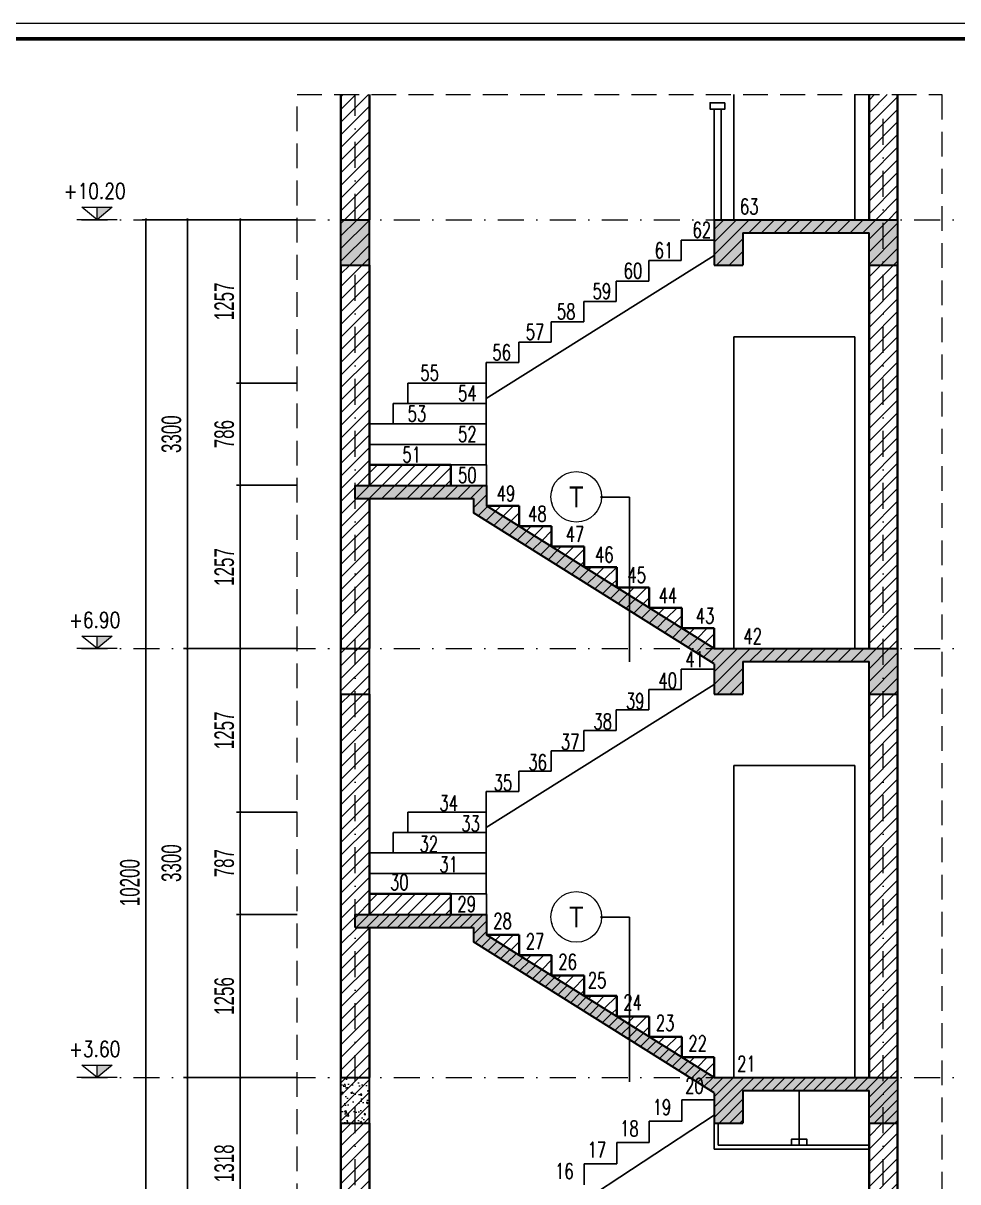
# Model space of a CAD drawing. Header units: millimetres. Extents: x 2565303 to 2664360, y -865723 to -262051.
# Drawn here: x 2641855 to 2649040, y -668414 to -659501 of the extents above; entities that cross this region are included whole.
import ezdxf
from ezdxf.enums import TextEntityAlignment as Align

# ---------------------------------------------------------------- set-up
doc = ezdxf.new("R2010")
doc.units = ezdxf.units.MM
doc.header["$LTSCALE"] = 10
doc.header["$MEASUREMENT"] = 0
for name, pattern in [('ACAD_ISO07W100', [3, 0, -3]), ('DASHDOT', [1, 0.5, -0.25, 0, -0.25]), ('HIDDEN', [9.525, 6.35, -3.175]), ('HIDDEN2', [0.1875, 0.125, -0.0625])]:
    doc.linetypes.add(name, pattern=pattern)
doc.layers.get('0').update_dxf_attribs({"linetype": 'CONTINUOUS'})
doc.layers.get('DEFPOINTS').update_dxf_attribs({"color": 10, "linetype": 'CONTINUOUS'})
for name, color, linetype, lineweight in [('- Nội Thất', 83, 'CONTINUOUS', 25), ('-thay1', 7, 'CONTINUOUS', 18), ('A-WIPEOUT', 254, 'ACAD_ISO07W100', 0), ('LC Dim', 8, 'CONTINUOUS', 13), ('LC Hatch', 252, 'CONTINUOUS', 5), ('LC ISO', 153, 'CONTINUOUS', 13), ('LC MANH DUT', 35, 'HIDDEN', 5), ('LC Net dam 1', 30, 'CONTINUOUS', 30), ('LC Net dam2', 6, 'CONTINUOUS', 40), ('LC Net manh', 250, 'CONTINUOUS', 5), ('LC Net truc', 134, 'DASHDOT', 5), ('LC Text1', 20, 'CONTINUOUS', 13), ('LC Text2', 7, 'CONTINUOUS', 13)]:
    doc.layers.add(name, color=color, linetype=linetype, lineweight=lineweight)
doc.layers.add('Khungten_LCDI', color=7, linetype='CONTINUOUS')
doc.layers.add('M3', color=3, linetype='CONTINUOUS')
doc.styles.add('General text 2', font='arial.ttf')
doc.styles.add('HOATBIF', font='hoatbif.shx', dxfattribs={"width": 0.65})
doc.styles.add('Khungten', font='', dxfattribs={"width": 0.9, "height": 5000})
doc.styles.add('LC 3', font='vnsimli.shx', dxfattribs={"width": 0.75})
doc.styles.add('T1', font='Vnsimli.shx', dxfattribs={"width": 0.7})
doc.styles.add('Title', font='', dxfattribs={"width": 0.8})
doc.styles.get('Khungten').set_extended_font_data('.VnAvantH')
doc.styles.get('Title').set_extended_font_data('.VnBlackH')
doc.dimstyles.new('1-100 (1-60)', dxfattribs={"dimscale": 60, "dimtxt": 2.5, "dimasz": 0.35, "dimexe": 0.5, "dimexo": 0, "dimgap": 0.8, "dimtad": 1, "dimdec": 0, "dimzin": 0, "dimdsep": 46, "dimtxsty": 'HOATBIF', "dimblk1": 'DOT', "dimblk2": 'DOT', "dimsah": 1, "dimcen": -1, "dimdle": 1, "dimclrd": 256, "dimclre": 256, "dimclrt": 4, "dimadec": 3, "dimazin": 2, "dimtfac": 0.333333, "dimtdec": 0, "dimtix": 1, "dimtmove": 2, "dimatfit": 3, "dimldrblk": 'DOT', "dimfxl": 1, "dimtvp": 0.833333, "dimtolj": 1, "dimtzin": 0, "dimarcsym": 0})
pattern_1 = [(45, (-543.14, -163401.495), (-48.6135912, 48.6135912), [])]
pattern_2 = [(50, (4456.86, -163401.5), (143.4520365, -12.550427), [15, -165]), (355, (4456.86, -163401.5), (-27.750267, 150.438427), [12, -132]), (100.4514445, (4468.81, -163402.54), (115.701769, 137.887998), [12.7480384, -140.2284224]), (46.1842, (4456.86, -163361.5), (213.448266, -33.103856), [22.5, -247.5]), (96.6356355, (4474.65, -163364.25), (186.932389, 194.82372), [19.122068, -210.342752]), (351.184164, (4456.86, -163361.5), (186.932389, 194.82372), [18, -198]), (21, (4476.86, -163371.5), (119.3814104, -80.523778), [15, -165]), (326, (4476.86, -163371.5), (48.663066, 145.030009), [12, -132]), (71.451445, (4486.81, -163378.2), (168.044475, 64.5062306), [12.748038, -140.2284224]), (37.5, (4456.86, -163401.495), (2.4319711, 66.5787708), [0, -130.4, 0, -134, 0, -132.5]), (7.5, (4456.86, -163401.495), (52.6139075, 78.8823424), [0, -76.4, 0, -127.4, 0, -50.5]), (327.5, (4412.26, -163401.495), (106.7644872, -4.5109743), [0, -50, 0, -156, 0, -207]), (317.5, (4392.26, -163401.5), (116.637234, 20.0209965), [0, -65, 0, -103.6, 0, -147])]

# ---------------------------------------------------------------- blocks, each defined once
blk = doc.blocks.new('lcdi fix')
at = {"layer": 'DEFPOINTS', "lineweight": 0}
blk.add_lwpolyline([(-1200, -14850), (-1200, 14850), (40800, 14850), (40800, -14850)], close=True, dxfattribs=at)
at = {"layer": 'Khungten_LCDI', "color": 5, "lineweight": 60}
blk.add_lwpolyline([(0, -14650), (0, 14650), (40600, 14650), (40600, -14650)], close=True, dxfattribs=at)
at = {"color": 7, "style": 'Khungten', "width": 0.8}
for tag, p in [('REVISION', (39499, -10746)), ('NGAYHT', (39546, -11609))]:
    blk.add_attdef(tag, text='', height=200, dxfattribs=at).set_placement(p, align=Align.CENTER)
at = {"layer": 'LC Text1', "style": 'Title', "width": 1.485915}
for tag, p, p2 in [('TENBANVE1', (36913, -8886), (40339, -8886)), ('TENBANVE2', (36913, -9562), (40339, -9562))]:
    blk.add_attdef(tag, text='', height=250, dxfattribs=at).set_placement(p, p2, align=Align.FIT)
at = {"layer": 'LC Text1', "style": 'Title', "width": 0.7}
blk.add_attdef('SOBANVE', text='', height=250, dxfattribs=at).set_placement((39562, -13896), align=Align.CENTER)
blk = doc.blocks.new('DOT')
at = {"layer": 'M3', "color": 0, "linetype": 'ByBlock'}
blk.add_line((-0.5, 0), (-1, 0), dxfattribs=at)
at = {"layer": 'M3', "color": 0, "linetype": 'ByBlock', "const_width": 0.5}
blk.add_lwpolyline([(-0.25, 0, 1), (0.25, 0, 1)], format="xyb", close=True, dxfattribs=at)
blk = doc.blocks.new('*D786')
at = {"layer": 'DEFPOINTS', "color": 0, "transparency": 16777216}
for p in [(2643117.4, -667612.3), (2643650, -667612.3), (2643650, -671212.3)]:
    blk.add_point(p, dxfattribs=at)
at = {"layer": 'LC Dim', "lineweight": -2, "transparency": 16777216}
for p, q in [((2643650, -667612.3), (2643087.4, -667612.3)), ((2643117.4, -671191.3), (2643117.4, -667633.3)), ((2643650, -671212.3), (2643087.4, -671212.3))]:
    blk.add_line(p, q, dxfattribs=at)
at = {"layer": 'LC Dim', "lineweight": -2, "transparency": 16777216, "xscale": 21, "yscale": 21, "zscale": 21}
for p, rotation in [((2643117.4, -667612.3), 90), ((2643117.4, -671212.3), 270)]:
    blk.add_blockref('DOT', p, dxfattribs=dict(at, rotation=rotation))
at = {"layer": 'LC Dim', "color": 4, "transparency": 16777216, "insert": (2642994.4, -669412.3), "char_height": 150, "attachment_point": 5, "rotation": 90, "style": 'HOATBIF'}
blk.add_mtext('\\A1;3600', dxfattribs=at)
blk = doc.blocks.new('*D787')
at = {"layer": 'DEFPOINTS', "color": 0, "transparency": 16777216}
for p in [(2643117.4, -664312.3), (2643650, -664312.3), (2643650, -667612.3)]:
    blk.add_point(p, dxfattribs=at)
at = {"layer": 'LC Dim', "lineweight": -2, "transparency": 16777216}
for p, q in [((2643650, -664312.3), (2643087.4, -664312.3)), ((2643117.4, -667591.3), (2643117.4, -664333.3)), ((2643650, -667612.3), (2643087.4, -667612.3))]:
    blk.add_line(p, q, dxfattribs=at)
at = {"layer": 'LC Dim', "lineweight": -2, "transparency": 16777216, "xscale": 21, "yscale": 21, "zscale": 21}
for p, rotation in [((2643117.4, -664312.3), 90), ((2643117.4, -667612.3), 270)]:
    blk.add_blockref('DOT', p, dxfattribs=dict(at, rotation=rotation))
at = {"layer": 'LC Dim', "color": 4, "transparency": 16777216, "insert": (2642994.4, -665962.3), "char_height": 150, "attachment_point": 5, "rotation": 90, "style": 'HOATBIF'}
blk.add_mtext('\\A1;3300', dxfattribs=at)
blk = doc.blocks.new('*D788')
at = {"layer": 'DEFPOINTS', "color": 0, "transparency": 16777216}
for p in [(2643117.4, -661012.3), (2643650, -661012.3), (2643650, -664312.3)]:
    blk.add_point(p, dxfattribs=at)
at = {"layer": 'LC Dim', "lineweight": -2, "transparency": 16777216}
for p, q in [((2643650, -661012.3), (2643087.4, -661012.3)), ((2643117.4, -664291.3), (2643117.4, -661033.3)), ((2643650, -664312.3), (2643087.4, -664312.3))]:
    blk.add_line(p, q, dxfattribs=at)
at = {"layer": 'LC Dim', "lineweight": -2, "transparency": 16777216, "xscale": 21, "yscale": 21, "zscale": 21}
for p, rotation in [((2643117.4, -661012.3), 90), ((2643117.4, -664312.3), 270)]:
    blk.add_blockref('DOT', p, dxfattribs=dict(at, rotation=rotation))
at = {"layer": 'LC Dim', "color": 4, "transparency": 16777216, "insert": (2642994.4, -662662.3), "char_height": 150, "attachment_point": 5, "rotation": 90, "style": 'HOATBIF'}
blk.add_mtext('\\A1;3300', dxfattribs=at)
blk = doc.blocks.new('*D789')
at = {"layer": 'DEFPOINTS', "color": 0, "transparency": 16777216}
for p in [(2642798.3, -661012.3), (2643650, -661012.3), (2643650, -671212.3)]:
    blk.add_point(p, dxfattribs=at)
at = {"layer": 'LC Dim', "lineweight": -2, "transparency": 16777216}
for p, q in [((2643650, -661012.3), (2642768.3, -661012.3)), ((2642798.3, -671191.3), (2642798.3, -661033.3)), ((2643650, -671212.3), (2642768.3, -671212.3))]:
    blk.add_line(p, q, dxfattribs=at)
at = {"layer": 'LC Dim', "lineweight": -2, "transparency": 16777216, "xscale": 21, "yscale": 21, "zscale": 21}
for p, rotation in [((2642798.3, -661012.3), 90), ((2642798.3, -671212.3), 270)]:
    blk.add_blockref('DOT', p, dxfattribs=dict(at, rotation=rotation))
at = {"layer": 'LC Dim', "color": 4, "transparency": 16777216, "insert": (2642675.3, -666112.3), "char_height": 150, "attachment_point": 5, "rotation": 90, "style": 'HOATBIF'}
blk.add_mtext('\\A1;10200', dxfattribs=at)
blk = doc.blocks.new('*U262')
at = {"layer": 'A-WIPEOUT'}
blk.add_lwpolyline([(0, 4.25), (-2.5, 3.44), (-4.04, 1.31), (-4.04, -1.31), (-2.5, -3.44), (0, -4.25), (2.5, -3.44), (4.04, -1.31), (4.04, 1.31), (2.5, 3.44)], close=True, dxfattribs=at)
at = {"layer": 'LC Text1', "style": 'General text 2', "width": 0.8, "flags": 8}
blk.add_attdef('SYMBOL', text='', height=3.5, dxfattribs=at).set_placement((0, 0), align=Align.MIDDLE_CENTER)
blk.add_wipeout([(0, 4.25), (-2.5, 3.44), (-4.04, 1.31), (-4.04, -1.31), (-2.5, -3.44), (0, -4.25), (2.5, -3.44), (4.04, -1.31), (4.04, 1.31), (2.5, 3.44)]).dxf.layer = 'A-WIPEOUT'
at = {"layer": 'LC ISO'}
blk.add_circle((0, 0), 4.25, dxfattribs=at)
blk = doc.blocks.new('Caodo1')
at = {"layer": 'LC Text1'}
blk.add_hatch(color=256, dxfattribs=at).paths.add_polyline_path([(0, 200), (0, 0), (243, 200)])
for p, q in [((0, 0), (0, 200)), ((324, 0), (-324, 0))]:
    blk.add_line(p, q, dxfattribs=at)
blk.add_lwpolyline([(-243, 200), (243, 200), (0, 0), (0, 0)], close=True, dxfattribs=at)
at = {"layer": 'LC Text1', "style": 'T1', "width": 0.8}
blk.add_attdef('%%P0,00', text='', height=250, dxfattribs=at).set_placement((-39, 460), align=Align.MIDDLE_CENTER)
blk = doc.blocks.new('*D792')
at = {"layer": 'DEFPOINTS', "color": 0, "transparency": 16777216}
for p in [(2643523.8, -667612.3), (2643960.7, -667612.3), (2643960.7, -668930.3)]:
    blk.add_point(p, dxfattribs=at)
at = {"layer": 'LC Dim', "lineweight": -2, "transparency": 16777216}
for p, q in [((2643960.7, -667612.3), (2643493.8, -667612.3)), ((2643523.8, -668909.3), (2643523.8, -667633.3)), ((2643960.7, -668930.3), (2643493.8, -668930.3))]:
    blk.add_line(p, q, dxfattribs=at)
at = {"layer": 'LC Dim', "lineweight": -2, "transparency": 16777216, "xscale": 21, "yscale": 21, "zscale": 21}
for p, rotation in [((2643523.8, -667612.3), 90), ((2643523.8, -668930.3), 270)]:
    blk.add_blockref('DOT', p, dxfattribs=dict(at, rotation=rotation))
at = {"layer": 'LC Dim', "color": 4, "transparency": 16777216, "insert": (2643400.8, -668271.3), "char_height": 150, "attachment_point": 5, "rotation": 90, "style": 'HOATBIF'}
blk.add_mtext('\\A1;1318', dxfattribs=at)
blk = doc.blocks.new('*D793')
at = {"layer": 'DEFPOINTS', "color": 0, "transparency": 16777216}
for p in [(2643523.8, -666356.3), (2643960.7, -666356.3), (2643960.7, -667612.3)]:
    blk.add_point(p, dxfattribs=at)
at = {"layer": 'LC Dim', "lineweight": -2, "transparency": 16777216}
for p, q in [((2643960.7, -666356.3), (2643493.8, -666356.3)), ((2643523.8, -667591.3), (2643523.8, -666377.3)), ((2643960.7, -667612.3), (2643493.8, -667612.3))]:
    blk.add_line(p, q, dxfattribs=at)
at = {"layer": 'LC Dim', "lineweight": -2, "transparency": 16777216, "xscale": 21, "yscale": 21, "zscale": 21}
for p, rotation in [((2643523.8, -666356.3), 90), ((2643523.8, -667612.3), 270)]:
    blk.add_blockref('DOT', p, dxfattribs=dict(at, rotation=rotation))
at = {"layer": 'LC Dim', "color": 4, "transparency": 16777216, "insert": (2643400.8, -666984.3), "char_height": 150, "attachment_point": 5, "rotation": 90, "style": 'HOATBIF'}
blk.add_mtext('\\A1;1256', dxfattribs=at)
blk = doc.blocks.new('*D794')
at = {"layer": 'DEFPOINTS', "color": 0, "transparency": 16777216}
for p in [(2643523.8, -665569.1), (2643960.7, -665569.1), (2643960.7, -666356.3)]:
    blk.add_point(p, dxfattribs=at)
at = {"layer": 'LC Dim', "lineweight": -2, "transparency": 16777216}
for p, q in [((2643960.7, -665569.1), (2643493.8, -665569.1)), ((2643523.8, -666335.3), (2643523.8, -665590.1)), ((2643960.7, -666356.3), (2643493.8, -666356.3))]:
    blk.add_line(p, q, dxfattribs=at)
at = {"layer": 'LC Dim', "lineweight": -2, "transparency": 16777216, "xscale": 21, "yscale": 21, "zscale": 21}
for p, rotation in [((2643523.8, -665569.1), 90), ((2643523.8, -666356.3), 270)]:
    blk.add_blockref('DOT', p, dxfattribs=dict(at, rotation=rotation))
at = {"layer": 'LC Dim', "color": 4, "transparency": 16777216, "insert": (2643400.8, -665962.7), "char_height": 150, "attachment_point": 5, "rotation": 90, "style": 'HOATBIF'}
blk.add_mtext('\\A1;787', dxfattribs=at)
blk = doc.blocks.new('*D795')
at = {"layer": 'DEFPOINTS', "color": 0, "transparency": 16777216}
for p in [(2643523.8, -664312.3), (2643960.7, -664312.3), (2643960.7, -665569.1)]:
    blk.add_point(p, dxfattribs=at)
at = {"layer": 'LC Dim', "lineweight": -2, "transparency": 16777216}
for p, q in [((2643960.7, -664312.3), (2643493.8, -664312.3)), ((2643523.8, -665548.1), (2643523.8, -664333.3)), ((2643960.7, -665569.1), (2643493.8, -665569.1))]:
    blk.add_line(p, q, dxfattribs=at)
at = {"layer": 'LC Dim', "lineweight": -2, "transparency": 16777216, "xscale": 21, "yscale": 21, "zscale": 21}
for p, rotation in [((2643523.8, -664312.3), 90), ((2643523.8, -665569.1), 270)]:
    blk.add_blockref('DOT', p, dxfattribs=dict(at, rotation=rotation))
at = {"layer": 'LC Dim', "color": 4, "transparency": 16777216, "insert": (2643400.8, -664940.7), "char_height": 150, "attachment_point": 5, "rotation": 90, "style": 'HOATBIF'}
blk.add_mtext('\\A1;1257', dxfattribs=at)
blk = doc.blocks.new('*D796')
at = {"layer": 'DEFPOINTS', "color": 0, "transparency": 16777216}
for p in [(2643523.8, -663055.5), (2643960.7, -663055.5), (2643960.7, -664312.3)]:
    blk.add_point(p, dxfattribs=at)
at = {"layer": 'LC Dim', "lineweight": -2, "transparency": 16777216}
for p, q in [((2643960.7, -663055.5), (2643493.8, -663055.5)), ((2643523.8, -664291.3), (2643523.8, -663076.5)), ((2643960.7, -664312.3), (2643493.8, -664312.3))]:
    blk.add_line(p, q, dxfattribs=at)
at = {"layer": 'LC Dim', "lineweight": -2, "transparency": 16777216, "xscale": 21, "yscale": 21, "zscale": 21}
for p, rotation in [((2643523.8, -663055.5), 90), ((2643523.8, -664312.3), 270)]:
    blk.add_blockref('DOT', p, dxfattribs=dict(at, rotation=rotation))
at = {"layer": 'LC Dim', "color": 4, "transparency": 16777216, "insert": (2643400.8, -663683.9), "char_height": 150, "attachment_point": 5, "rotation": 90, "style": 'HOATBIF'}
blk.add_mtext('\\A1;1257', dxfattribs=at)
blk = doc.blocks.new('*D797')
at = {"layer": 'DEFPOINTS', "color": 0, "transparency": 16777216}
for p in [(2643523.8, -662269.1), (2643960.7, -662269.1), (2643960.7, -663055.5)]:
    blk.add_point(p, dxfattribs=at)
at = {"layer": 'LC Dim', "lineweight": -2, "transparency": 16777216}
for p, q in [((2643960.7, -662269.1), (2643493.8, -662269.1)), ((2643523.8, -663034.5), (2643523.8, -662290.1)), ((2643960.7, -663055.5), (2643493.8, -663055.5))]:
    blk.add_line(p, q, dxfattribs=at)
at = {"layer": 'LC Dim', "lineweight": -2, "transparency": 16777216, "xscale": 21, "yscale": 21, "zscale": 21}
for p, rotation in [((2643523.8, -662269.1), 90), ((2643523.8, -663055.5), 270)]:
    blk.add_blockref('DOT', p, dxfattribs=dict(at, rotation=rotation))
at = {"layer": 'LC Dim', "color": 4, "transparency": 16777216, "insert": (2643400.8, -662662.3), "char_height": 150, "attachment_point": 5, "rotation": 90, "style": 'HOATBIF'}
blk.add_mtext('\\A1;786', dxfattribs=at)
blk = doc.blocks.new('*D798')
at = {"layer": 'DEFPOINTS', "color": 0, "transparency": 16777216}
for p in [(2643523.8, -661012.3), (2643960.7, -661012.3), (2643960.7, -662269.1)]:
    blk.add_point(p, dxfattribs=at)
at = {"layer": 'LC Dim', "lineweight": -2, "transparency": 16777216}
for p, q in [((2643960.7, -661012.3), (2643493.8, -661012.3)), ((2643523.8, -662248.1), (2643523.8, -661033.3)), ((2643960.7, -662269.1), (2643493.8, -662269.1))]:
    blk.add_line(p, q, dxfattribs=at)
at = {"layer": 'LC Dim', "lineweight": -2, "transparency": 16777216, "xscale": 21, "yscale": 21, "zscale": 21}
for p, rotation in [((2643523.8, -661012.3), 90), ((2643523.8, -662269.1), 270)]:
    blk.add_blockref('DOT', p, dxfattribs=dict(at, rotation=rotation))
at = {"layer": 'LC Dim', "color": 4, "transparency": 16777216, "insert": (2643400.8, -661640.7), "char_height": 150, "attachment_point": 5, "rotation": 90, "style": 'HOATBIF'}
blk.add_mtext('\\A1;1257', dxfattribs=at)

msp = doc.modelspace()

# ---------------------------------------------------------------- hatches: boundary and pattern name
at = {"layer": 'LC Dim', "ltscale": 0.3}
h = msp.add_hatch(dxfattribs=at)
h.set_pattern_fill('AR-CONC', color=256, scale=20, style=0)
h.set_pattern_definition(pattern_2)
h.paths.add_polyline_path([(2644517.6, -661012.3), (2644297.6, -661012.3), (2644297.6, -661362.3), (2644517.6, -661362.3)])
h.paths.add_polyline_path([(2647387.6, -661112.3), (2648357.6, -661112.3), (2648357.6, -661362.3), (2648577.6, -661362.3), (2648577.6, -661012.3), (2647167.6, -661012.3), (2647167.6, -661362.3), (2647387.6, -661362.3)])
h = msp.add_hatch(dxfattribs=at)
h.set_pattern_fill('AR-CONC', color=256, scale=20, style=0)
h.set_pattern_definition(pattern_2)
h.paths.add_polyline_path([(2647387.6, -664412.3), (2648357.6, -664412.3), (2648357.6, -664662.3), (2648577.6, -664662.3), (2648577.6, -664312.3), (2647167.6, -664312.3), (2645417.6, -663213.3), (2645417.6, -663056.3), (2644407.6, -663056.3), (2644407.6, -663156.3), (2645317.6, -663156.3), (2645317.6, -663268.5), (2647167.6, -664430.3), (2647167.6, -664662.3), (2647387.6, -664662.3)])
h = msp.add_hatch(dxfattribs=at)
h.set_pattern_fill('AR-CONC', color=256, scale=20, style=0)
h.set_pattern_definition(pattern_2)
h.paths.add_polyline_path([(2647387.6, -667712.3), (2648357.6, -667712.3), (2648357.6, -667962.3), (2648577.6, -667962.3), (2648577.6, -667612.3), (2647167.6, -667612.3), (2645417.6, -666513.3), (2645417.6, -666356.3), (2644407.6, -666356.3), (2644407.6, -666456.3), (2645317.6, -666456.3), (2645317.6, -666568.5), (2647167.6, -667730.3), (2647167.6, -667962.3), (2647387.6, -667962.3)])
h = msp.add_hatch(dxfattribs=at)
h.set_pattern_fill('AR-CONC', color=256, scale=20, style=0)
h.set_pattern_definition(pattern_2)
h.paths.add_polyline_path([(2644517.6, -667612.3), (2644297.6, -667612.3), (2644297.6, -667962.3), (2644517.6, -667962.3)])
at = {"layer": 'LC Hatch', "ltscale": 0.3}
h = msp.add_hatch(dxfattribs=at)
h.set_pattern_fill('ANSI31', color=256, scale=550, style=0)
h.set_pattern_definition(pattern_1)
h.paths.add_polyline_path([(2644517.6, -661362.3), (2644297.6, -661362.3), (2644297.6, -664312.3), (2644517.6, -664312.3), (2644517.6, -663156.3), (2644407.6, -663156.3), (2644407.6, -663056.3), (2644517.6, -663056.3)])
h.paths.add_polyline_path([(2648577.6, -661362.3), (2648357.6, -661362.3), (2648357.6, -664312.3), (2648577.6, -664312.3)])
h.paths.add_polyline_path([(2648577.6, -660050.3), (2648357.6, -660050.3), (2648357.6, -661012.3), (2648577.6, -661012.3)])
h.paths.add_polyline_path([(2644517.6, -660050.3), (2644297.6, -660050.3), (2644297.6, -661012.3), (2644517.6, -661012.3)])
h = msp.add_hatch(dxfattribs=at)
h.set_pattern_fill('ANSI31', color=256, scale=550, style=0)
h.set_pattern_definition(pattern_1)
h.paths.add_polyline_path([(2644517.6, -661012.3), (2644297.6, -661012.3), (2644297.6, -661362.3), (2644517.6, -661362.3)])
h.paths.add_polyline_path([(2647387.6, -661112.3), (2648357.6, -661112.3), (2648357.6, -661362.3), (2648577.6, -661362.3), (2648577.6, -661012.3), (2647167.6, -661012.3), (2647167.6, -661362.3), (2647387.6, -661362.3)])
h = msp.add_hatch(dxfattribs=at)
h.set_pattern_fill('ANSI31', color=256, scale=550, style=0)
h.set_pattern_definition(pattern_1)
h.paths.add_polyline_path([(2647167.6, -664155.3), (2646917.6, -664155.3), (2647167.6, -664312.3)])
h.paths.add_polyline_path([(2646917.6, -663998.3), (2646667.6, -663998.3), (2646917.6, -664155.3)])
h.paths.add_polyline_path([(2646667.6, -663841.3), (2646417.6, -663841.3), (2646667.6, -663998.3)])
h.paths.add_polyline_path([(2646417.6, -663684.3), (2646167.6, -663684.3), (2646417.6, -663841.3)])
h.paths.add_polyline_path([(2646167.6, -663527.3), (2645917.6, -663527.3), (2646167.6, -663684.3)])
h.paths.add_polyline_path([(2645917.6, -663370.3), (2645667.6, -663370.3), (2645917.6, -663527.3)])
h.paths.add_polyline_path([(2645667.6, -663213.3), (2645417.6, -663213.3), (2645667.6, -663370.3)])
h.paths.add_polyline_path([(2645142.1, -662898.5), (2644517.6, -662898.5), (2644517.6, -663056.3), (2645142.1, -663056.3)])
h = msp.add_hatch(dxfattribs=at)
h.set_pattern_fill('ANSI31', color=256, scale=550, style=0)
h.set_pattern_definition(pattern_1)
h.paths.add_polyline_path([(2647387.6, -664412.3), (2648357.6, -664412.3), (2648357.6, -664662.3), (2648577.6, -664662.3), (2648577.6, -664312.3), (2647167.6, -664312.3), (2645417.6, -663213.3), (2645417.6, -663056.3), (2644407.6, -663056.3), (2644407.6, -663156.3), (2645317.6, -663156.3), (2645317.6, -663268.5), (2647167.6, -664430.3), (2647167.6, -664662.3), (2647387.6, -664662.3)])
h = msp.add_hatch(dxfattribs=at)
h.set_pattern_fill('ANSI31', color=256, scale=550, style=0)
h.set_pattern_definition(pattern_1)
h.paths.add_polyline_path([(2644517.6, -664312.3), (2644297.6, -664312.3), (2644297.6, -664662.3), (2644517.6, -664662.3)])
h = msp.add_hatch(dxfattribs=at)
h.set_pattern_fill('ANSI31', color=256, scale=550, style=0)
h.set_pattern_definition(pattern_1)
h.paths.add_polyline_path([(2648577.6, -667962.3), (2648357.6, -667962.3), (2648357.6, -671062.3), (2648577.6, -671062.3)])
h.paths.add_polyline_path([(2648577.6, -664662.3), (2648357.6, -664662.3), (2648357.6, -667612.3), (2648577.6, -667612.3)])
h.paths.add_polyline_path([(2644517.6, -664662.3), (2644297.6, -664662.3), (2644297.6, -667612.3), (2644517.6, -667612.3), (2644517.6, -666456.3), (2644407.6, -666456.3), (2644407.6, -666356.3), (2644517.6, -666356.3)])
h = msp.add_hatch(dxfattribs=at)
h.set_pattern_fill('ANSI31', color=256, scale=550, style=0)
h.set_pattern_definition([(45, (-543.14, -166701.495), (-48.6135912, 48.6135912), [])])
h.paths.add_polyline_path([(2647167.6, -667455.3), (2646917.6, -667455.3), (2647167.6, -667612.3)])
h.paths.add_polyline_path([(2646917.6, -667298.3), (2646667.6, -667298.3), (2646917.6, -667455.3)])
h.paths.add_polyline_path([(2646667.6, -667141.3), (2646417.6, -667141.3), (2646667.6, -667298.3)])
h.paths.add_polyline_path([(2646417.6, -666984.3), (2646167.6, -666984.3), (2646417.6, -667141.3)])
h.paths.add_polyline_path([(2646167.6, -666827.3), (2645917.6, -666827.3), (2646167.6, -666984.3)])
h.paths.add_polyline_path([(2645917.6, -666670.3), (2645667.6, -666670.3), (2645917.6, -666827.3)])
h.paths.add_polyline_path([(2645667.6, -666513.3), (2645417.6, -666513.3), (2645667.6, -666670.3)])
h.paths.add_polyline_path([(2645142.1, -666198.5), (2644517.6, -666198.5), (2644517.6, -666356.3), (2645142.1, -666356.3)])
h = msp.add_hatch(dxfattribs=at)
h.set_pattern_fill('ANSI31', color=256, scale=450, style=0)
h.set_pattern_definition([(45, (-543.14, -163401.495), (-39.7747564, 39.7747564), [])])
h.paths.add_polyline_path([(2647387.6, -667712.3), (2648357.6, -667712.3), (2648357.6, -667962.3), (2648577.6, -667962.3), (2648577.6, -667612.3), (2647167.6, -667612.3), (2645417.6, -666513.3), (2645417.6, -666356.3), (2644407.6, -666356.3), (2644407.6, -666456.3), (2645317.6, -666456.3), (2645317.6, -666568.5), (2647167.6, -667730.3), (2647167.6, -667962.3), (2647387.6, -667962.3)])
h = msp.add_hatch(dxfattribs=at)
h.set_pattern_fill('ANSI31', color=256, scale=550, style=0)
h.set_pattern_definition(pattern_1)
h.paths.add_polyline_path([(2644517.6, -667612.3), (2644297.6, -667612.3), (2644297.6, -667962.3), (2644517.6, -667962.3)])
h = msp.add_hatch(dxfattribs=at)
h.set_pattern_fill('ANSI31', color=256, scale=550, style=0)
h.set_pattern_definition(pattern_1)
h.paths.add_polyline_path([(2648577.6, -671162.3), (2648357.6, -671162.3), (2648357.6, -672046.8), (2648577.6, -672046.8)])
h.paths.add_polyline_path([(2644517.6, -671312.3), (2644297.6, -671312.3), (2644297.6, -672046.8), (2644517.6, -672046.8)])
h.paths.add_polyline_path([(2645417.6, -671312.3), (2645197.6, -671312.3), (2645197.6, -672046.8), (2645417.6, -672046.8)])
h.paths.add_polyline_path([(2645417.6, -670033.9), (2645317.6, -669968.3), (2645317.6, -671212.3), (2645417.6, -671212.3)])
h.paths.add_polyline_path([(2644517.6, -667962.3), (2644297.6, -667962.3), (2644297.6, -671212.3), (2644517.6, -671212.3), (2644517.6, -669850.3), (2644407.6, -669850.3), (2644407.6, -669750.3), (2644517.6, -669750.3)])

# ---------------------------------------------------------------- linework, layer by layer
at = {"layer": '- Nội Thất'}
for p, q in [((2647820.4, -668132.3), (2647820.4, -667712.3)), ((2647167.6, -667962.3), (2647167.6, -668162.3)), ((2647197.6, -667962.3), (2647197.6, -668132.3)), ((2647197.6, -668132.3), (2648357.6, -668132.3)), ((2647167.6, -668162.3), (2648357.6, -668162.3))]:
    msp.add_line(p, q, dxfattribs=at)
for points in [[(2647250.4, -660112.3), (2647135.1, -660112.3), (2647135.1, -660162), (2647250.4, -660162)], [(2647167.6, -660162), (2647220.7, -660162), (2647220.7, -661012.3), (2647167.6, -661012.3)], [(2647760.6, -668132.3), (2647880.1, -668132.3), (2647880.1, -668086.9), (2647760.6, -668086.9)]]:
    msp.add_lwpolyline(points, close=True, dxfattribs=at)
for p, q in [((2647317.6, -661012.3), (2647317.6, -660050.3)), ((2648247.6, -661012.3), (2648247.6, -660050.3)), ((2647164.1, -661170.1), (2646914.1, -661170.1)), ((2646914.1, -661170.1), (2646914.1, -661327.1)), ((2645414.1, -662387.1), (2647167.6, -661288.1)), ((2646914.1, -661327.1), (2646664.1, -661327.1)), ((2646664.1, -661327.1), (2646664.1, -661484.1)), ((2646664.1, -661484.1), (2646414.1, -661484.1)), ((2646414.1, -661484.1), (2646414.1, -661641.1)), ((2646414.1, -661641.1), (2646164.1, -661641.1)), ((2646164.1, -661641.1), (2646164.1, -661798.1)), ((2646164.1, -661798.1), (2645914.1, -661798.1)), ((2645914.1, -661798.1), (2645914.1, -661955.1)), ((2645914.1, -661955.1), (2645664.1, -661955.1)), ((2645664.1, -661955.1), (2645664.1, -662112.1)), ((2647317.6, -664312.3), (2647317.6, -661912.3)), ((2647317.6, -661912.3), (2648247.6, -661912.3)), ((2648247.6, -664312.3), (2648247.6, -661912.3)), ((2645664.1, -662112.1), (2645414.1, -662112.1)), ((2645414.1, -662112.1), (2645414.1, -662269.1)), ((2644811.9, -662269.1), (2645414.1, -662269.1)), ((2644811.9, -662426.8), (2644811.9, -662269.1)), ((2645414.1, -662269.1), (2645414.1, -662426.1)), ((2644698, -662426.8), (2645415.3, -662426.8)), ((2644698, -662583.8), (2644698, -662426.8)), ((2645415.3, -662426.8), (2645415.3, -662583.8)), ((2644517.6, -662583.8), (2645415.3, -662583.8)), ((2645415.3, -662583.8), (2645415.3, -662897.8)), ((2644517.6, -662740.8), (2645415.3, -662740.8)), ((2644517.6, -662898.5), (2645416.5, -662898.5)), ((2645416.5, -662898.5), (2645416.5, -663055.5)), ((2647164.1, -664470.1), (2646914.1, -664470.1)), ((2646914.1, -664470.1), (2646914.1, -664627.1)), ((2645414.1, -665687.1), (2647167.6, -664588.1)), ((2646914.1, -664627.1), (2646664.1, -664627.1)), ((2646664.1, -664627.1), (2646664.1, -664784.1)), ((2646664.1, -664784.1), (2646414.1, -664784.1)), ((2646414.1, -664784.1), (2646414.1, -664941.1)), ((2646414.1, -664941.1), (2646164.1, -664941.1)), ((2646164.1, -664941.1), (2646164.1, -665098.1)), ((2646164.1, -665098.1), (2645914.1, -665098.1)), ((2645914.1, -665098.1), (2645914.1, -665255.1)), ((2645914.1, -665255.1), (2645664.1, -665255.1)), ((2645664.1, -665255.1), (2645664.1, -665412.1)), ((2647317.6, -667612.3), (2647317.6, -665212.3)), ((2647317.6, -665212.3), (2648247.6, -665212.3)), ((2648247.6, -667612.3), (2648247.6, -665212.3)), ((2645664.1, -665412.1), (2645414.1, -665412.1)), ((2645414.1, -665412.1), (2645414.1, -665569.1)), ((2644811.9, -665569.1), (2645414.1, -665569.1)), ((2644811.9, -665726.8), (2644811.9, -665569.1)), ((2645414.1, -665569.1), (2645414.1, -665726.1)), ((2644698, -665726.8), (2645415.3, -665726.8)), ((2644698, -665883.8), (2644698, -665726.8)), ((2645415.3, -665726.8), (2645415.3, -665883.8)), ((2644517.6, -665883.8), (2645415.3, -665883.8)), ((2645415.3, -665883.8), (2645415.3, -666197.8)), ((2644517.6, -666040.8), (2645415.3, -666040.8)), ((2644517.6, -666198.5), (2645416.5, -666198.5)), ((2645416.5, -666198.5), (2645416.5, -666355.5)), ((2647167.6, -667782.3), (2646917.6, -667782.3)), ((2646917.6, -667782.3), (2646917.6, -667946.3)), ((2645417.6, -669049.9), (2647167.6, -667901.9)), ((2646917.6, -667946.3), (2646667.6, -667946.3)), ((2646667.6, -667946.3), (2646667.6, -668110.3)), ((2646667.6, -668110.3), (2646417.6, -668110.3)), ((2646417.6, -668110.3), (2646417.6, -668274.3)), ((2646417.6, -668274.3), (2646167.6, -668274.3)), ((2646167.6, -668274.3), (2646167.6, -668438.3))]:
    msp.add_line(p, q)
at = {"layer": 'LC Net dam 1'}
for p, q in [((2644297.6, -661012.3), (2644517.6, -661012.3)), ((2644297.6, -661362.3), (2644297.6, -661012.3)), ((2644517.6, -661362.3), (2644517.6, -661012.3)), ((2647167.6, -661012.3), (2648577.6, -661012.3)), ((2647167.6, -661012.3), (2647167.6, -661362.3)), ((2648577.6, -661012.3), (2648577.6, -661362.3)), ((2647387.6, -661112.3), (2648357.6, -661112.3)), ((2647387.6, -661112.3), (2647387.6, -661362.3)), ((2648357.6, -661362.3), (2648357.6, -661112.3)), ((2644297.6, -661362.3), (2644517.6, -661362.3)), ((2647167.6, -661362.3), (2647387.6, -661362.3)), ((2648357.6, -661362.3), (2648577.6, -661362.3)), ((2644407.6, -663156.3), (2644407.6, -663056.3)), ((2644407.6, -663056.3), (2645417.6, -663056.3)), ((2645417.6, -663056.3), (2645417.6, -663164.3)), ((2645417.6, -663056.3), (2645417.6, -663213.3)), ((2644407.6, -663156.3), (2645317.6, -663156.3)), ((2645317.6, -663156.3), (2645317.6, -663268.5)), ((2647167.6, -664312.3), (2645417.6, -663213.3)), ((2647167.6, -664430.3), (2645317.6, -663268.5)), ((2644297.6, -664312.3), (2644517.6, -664312.3)), ((2644297.6, -664662.3), (2644297.6, -664312.3)), ((2644517.6, -664662.3), (2644517.6, -664312.3)), ((2647167.6, -664312.3), (2648577.6, -664312.3)), ((2648577.6, -664312.3), (2648577.6, -664662.3)), ((2647167.6, -664430.3), (2647167.6, -664662.3)), ((2647387.6, -664412.3), (2648357.6, -664412.3)), ((2647387.6, -664412.3), (2647387.6, -664662.3)), ((2648357.6, -664662.3), (2648357.6, -664412.3)), ((2644297.6, -664662.3), (2644517.6, -664662.3)), ((2647167.6, -664662.3), (2647387.6, -664662.3)), ((2648357.6, -664662.3), (2648577.6, -664662.3)), ((2644407.6, -666456.3), (2644407.6, -666356.3)), ((2644407.6, -666356.3), (2645417.6, -666356.3)), ((2645417.6, -666356.3), (2645417.6, -666464.3)), ((2645417.6, -666356.3), (2645417.6, -666513.3)), ((2644407.6, -666456.3), (2645317.6, -666456.3)), ((2645317.6, -666456.3), (2645317.6, -666568.5)), ((2647167.6, -667612.3), (2645417.6, -666513.3)), ((2647167.6, -667730.3), (2645317.6, -666568.5)), ((2644297.6, -667612.3), (2644517.6, -667612.3)), ((2644297.6, -667962.3), (2644297.6, -667612.3)), ((2644517.6, -667962.3), (2644517.6, -667612.3)), ((2647167.6, -667612.3), (2648577.6, -667612.3)), ((2648577.6, -667612.3), (2648577.6, -667962.3)), ((2647167.6, -667730.3), (2647167.6, -667962.3)), ((2647387.6, -667712.3), (2648357.6, -667712.3)), ((2647387.6, -667712.3), (2647387.6, -667962.3)), ((2648357.6, -667962.3), (2648357.6, -667712.3)), ((2644297.6, -667962.3), (2644517.6, -667962.3)), ((2647167.6, -667962.3), (2647387.6, -667962.3)), ((2648357.6, -667962.3), (2648577.6, -667962.3))]:
    msp.add_line(p, q, dxfattribs=at)
at = {"layer": 'LC Net dam2'}
for p, q in [((2644297.6, -661012.3), (2644297.6, -660050.3)), ((2644517.6, -661012.3), (2644517.6, -660050.3)), ((2644517.6, -660050.3), (2644517.6, -661012.3)), ((2648357.6, -661012.3), (2648357.6, -660050.3)), ((2648577.6, -661012.3), (2648577.6, -660050.3)), ((2644297.6, -664312.3), (2644297.6, -661362.3)), ((2644517.6, -663056.3), (2644517.6, -661362.3)), ((2644517.6, -661362.3), (2644517.6, -663056.3)), ((2648357.6, -664312.3), (2648357.6, -661362.3)), ((2648577.6, -664312.3), (2648577.6, -661362.3)), ((2645142.1, -662898.5), (2644517.6, -662898.5)), ((2645142.1, -663056.3), (2645142.1, -662898.5)), ((2644517.6, -664312.3), (2644517.6, -663156.3)), ((2644517.6, -663156.3), (2644517.6, -664312.3)), ((2645417.6, -663213.3), (2645667.6, -663213.3)), ((2645667.6, -663213.3), (2645667.6, -663370.3)), ((2645667.6, -663370.3), (2645917.6, -663370.3)), ((2645917.6, -663370.3), (2645917.6, -663527.3)), ((2645917.6, -663527.3), (2646167.6, -663527.3)), ((2646167.6, -663527.3), (2646167.6, -663684.3)), ((2646167.6, -663684.3), (2646417.6, -663684.3)), ((2646417.6, -663684.3), (2646417.6, -663841.3)), ((2646417.6, -663841.3), (2646667.6, -663841.3)), ((2646667.6, -663841.3), (2646667.6, -663998.3)), ((2646667.6, -663998.3), (2646917.6, -663998.3)), ((2646917.6, -663998.3), (2646917.6, -664155.3)), ((2646917.6, -664155.3), (2647167.6, -664155.3)), ((2647167.6, -664155.3), (2647167.6, -664312.3)), ((2644297.6, -667612.3), (2644297.6, -664662.3)), ((2644517.6, -666300.3), (2644517.6, -664662.3)), ((2644517.6, -664662.3), (2644517.6, -666356.3)), ((2648357.6, -667612.3), (2648357.6, -664662.3)), ((2648357.6, -667612.3), (2648357.6, -664662.3)), ((2648577.6, -667612.3), (2648577.6, -664662.3)), ((2645142.1, -666198.5), (2644517.6, -666198.5)), ((2645142.1, -666356.3), (2645142.1, -666198.5)), ((2644517.6, -667612.3), (2644517.6, -666456.3)), ((2644517.6, -666456.3), (2644517.6, -667612.3)), ((2645417.6, -666513.3), (2645667.6, -666513.3)), ((2645667.6, -666513.3), (2645667.6, -666670.3)), ((2645667.6, -666670.3), (2645917.6, -666670.3)), ((2645917.6, -666670.3), (2645917.6, -666827.3)), ((2645917.6, -666827.3), (2646167.6, -666827.3)), ((2646167.6, -666827.3), (2646167.6, -666984.3)), ((2646167.6, -666984.3), (2646417.6, -666984.3)), ((2646417.6, -666984.3), (2646417.6, -667141.3)), ((2646417.6, -667141.3), (2646667.6, -667141.3)), ((2646667.6, -667141.3), (2646667.6, -667298.3)), ((2646667.6, -667298.3), (2646917.6, -667298.3)), ((2646917.6, -667298.3), (2646917.6, -667455.3)), ((2646917.6, -667455.3), (2647167.6, -667455.3)), ((2647167.6, -667455.3), (2647167.6, -667612.3)), ((2644297.6, -672046.8), (2644297.6, -667962.3)), ((2644517.6, -669750.3), (2644517.6, -667962.3)), ((2648357.6, -672046.8), (2648357.6, -667962.3)), ((2648577.6, -672046.8), (2648577.6, -667962.3))]:
    msp.add_line(p, q, dxfattribs=at)
at = {"layer": 'LC Net truc', "ltscale": 40}
for p, q in [((2644407.6, -661012.3), (2644407.6, -660050.3)), ((2648467.6, -673640.3), (2648467.6, -660050.3)), ((2642302.8, -661012.3), (2650962, -661012.3)), ((2644407.6, -673640.3), (2644407.6, -661362.3)), ((2642302.8, -664312.3), (2650962, -664312.3)), ((2642302.8, -667612.3), (2650962, -667612.3))]:
    msp.add_line(p, q, dxfattribs=at)

# ---------------------------------------------------------------- block references
at = {"layer": '-thay1', "xscale": 0.6000000155627276, "yscale": 0.6000000155627276, "zscale": 0.6000000155627276}
msp.add_blockref('lcdi fix', (2629536.4, -668410.5), dxfattribs=at)
at = {"layer": 'LC Text1'}
ref = msp.add_blockref('Caodo1', (2642422.6, -661012.3), dxfattribs=dict(at, xscale=0.4799999999993816, yscale=0.4799999999993816, zscale=0.4799999999993816))
ref.add_attrib('%%P0,00', '+10.20', dxfattribs={"layer": 'LC Text2', "height": 120, "style": 'T1', "width": 0.8}).set_placement((2642403.9, -660791.7), align=Align.MIDDLE_CENTER)
ref = msp.add_blockref('Caodo1', (2642422.6, -664312.3), dxfattribs=dict(at, xscale=0.4799999999993816, yscale=0.4799999999993816, zscale=0.4799999999993816))
ref.add_attrib('%%P0,00', '+6.90', dxfattribs={"layer": 'LC Text2', "height": 120, "style": 'T1', "width": 0.8}).set_placement((2642403.9, -664091.7), align=Align.MIDDLE_CENTER)
ref = msp.add_blockref('Caodo1', (2642422.6, -667612.3), dxfattribs=dict(at, xscale=0.4799999999993816, yscale=0.4799999999993816, zscale=0.4799999999993816))
ref.add_attrib('%%P0,00', '+3.60', dxfattribs={"layer": 'LC Text2', "height": 120, "style": 'T1', "width": 0.8}).set_placement((2642403.9, -667391.7), align=Align.MIDDLE_CENTER)

# ---------------------------------------------------------------- texts
at = {"layer": 'LC Text1', "linetype": 'HIDDEN2', "style": 'LC 3', "width": 0.7}
for s, p in [('63', (2647365.4, -660970.3)), ('62', (2647000.8, -661150.6)), ('61', (2646709.8, -661307.6)), ('60', (2646471.3, -661464.6)), ('59', (2646232.8, -661621.6)), ('58', (2645957.9, -661778.6)), ('57', (2645718.7, -661935.6)), ('56', (2645462.2, -662092.6)), ('55', (2644908.7, -662249.6)), ('54', (2645198, -662407.3)), ('53', (2644810.6, -662564.3)), ('52', (2645198, -662721.3)), ('51', (2644770.3, -662879.1)), ('50', (2645198, -663036.8)), ('49', (2645494.8, -663177.6)), ('46', (2646251.1, -663648.6)), ('45', (2646500.9, -663805.6)), ('44', (2646740.4, -663962.6)), ('43', (2647026.3, -664119.6)), ('42', (2647392.3, -664276.6)), ('41', (2646947, -664453.5)), ('40', (2646738.7, -664617.9)), ('39', (2646488.7, -664774.9)), ('38', (2646238.7, -664931.9)), ('37', (2645988.7, -665088.9)), ('36', (2645738.7, -665245.9)), ('35', (2645471.4, -665402.9)), ('34', (2645054.6, -665559.9)), ('33', (2645223, -665717.6)), ('32', (2644901.9, -665874.6)), ('31', (2645054.6, -666031.6)), ('30', (2644675, -666169.4)), ('29', (2645193.2, -666337.1)), ('28', (2645468.7, -666466.4)), ('27', (2645718.7, -666623.4)), ('26', (2645968.7, -666780.4)), ('25', (2646195.8, -666923.1)), ('24', (2646468.7, -667094.4)), ('23', (2646718.7, -667251.4)), ('22', (2646968.7, -667408.4)), ('21', (2647344, -667565.4)), ('20', (2646944, -667735.4)), ('19', (2646694, -667899.4)), ('18', (2646444, -668063.4)), ('17', (2646194, -668227.4)), ('16', (2645944, -668391.4))]:
    msp.add_text(s, height=119.05, dxfattribs=at).set_placement(p)

# ---------------------------------------------------------------- dimensions: what is measured, and where the dimension line sits
at = {"layer": 'LC Dim'}
for base, p1, p2, picture, middle in [((2642798.3, -661012.3), (2643650, -671212.3), (2643650, -661012.3), '*D789', (2642675.3, -666112.3)), ((2643117.4, -661012.3), (2643650, -664312.3), (2643650, -661012.3), '*D788', (2642994.4, -662662.3)), ((2643523.8, -661012.3), (2643960.7, -662269.1), (2643960.7, -661012.3), '*D798', (2643400.8, -661640.7)), ((2643523.8, -662269.1), (2643960.7, -663055.5), (2643960.7, -662269.1), '*D797', (2643400.8, -662662.3)), ((2643523.8, -663055.5), (2643960.7, -664312.3), (2643960.7, -663055.5), '*D796', (2643400.8, -663683.9)), ((2643117.4, -664312.3), (2643650, -667612.3), (2643650, -664312.3), '*D787', (2642994.4, -665962.3)), ((2643523.8, -664312.3), (2643960.7, -665569.1), (2643960.7, -664312.3), '*D795', (2643400.8, -664940.7)), ((2643523.8, -665569.1), (2643960.7, -666356.3), (2643960.7, -665569.1), '*D794', (2643400.8, -665962.7)), ((2643523.8, -666356.3), (2643960.7, -667612.3), (2643960.7, -666356.3), '*D793', (2643400.8, -666984.3)), ((2643117.4, -667612.3), (2643650, -671212.3), (2643650, -667612.3), '*D786', (2642994.4, -669412.3)), ((2643523.8, -667612.3), (2643960.7, -668930.3), (2643960.7, -667612.3), '*D792', (2643400.8, -668271.3))]:
    dim = msp.add_linear_dim(base=base, p1=p1, p2=p2, angle=90, dimstyle='1-100 (1-60)', dxfattribs=at)
    dim.commit()
    dim.dimension.update_dxf_attribs({"geometry": picture, "text_midpoint": middle})

# ---------------------------------------------------------------- next in the draw order: block references
at = {"layer": 'LC Net manh'}
ref = msp.add_blockref('*U262', (2646107, -663143.9), dxfattribs=dict(at, xscale=45.74117647051717, yscale=45.74117647051717, zscale=45.74117647051717))
ref.add_attrib('SYMBOL', 'T', dxfattribs={"layer": 'LC Text1', "height": 160.1, "style": 'General text 2', "width": 0.8}).set_placement((2646107, -663143.9), align=Align.MIDDLE_CENTER)
ref = msp.add_blockref('*U262', (2646107, -666376), dxfattribs=dict(at, xscale=45.74117647051717, yscale=45.74117647051717, zscale=45.74117647051717))
ref.add_attrib('SYMBOL', 'T', dxfattribs={"layer": 'LC Text1', "height": 160.1, "style": 'General text 2', "width": 0.8}).set_placement((2646107, -666376), align=Align.MIDDLE_CENTER)

# ---------------------------------------------------------------- next in the draw order: linework, layer by layer
at = {"layer": 'LC MANH DUT', "ltscale": 3}
msp.add_lwpolyline([(2643960.7, -660050.3), (2648918.8, -660050.3), (2648918.8, -672046.8), (2643960.7, -672046.8)], close=True, dxfattribs=at)

# ---------------------------------------------------------------- next in the draw order: texts
at = {"layer": 'LC Text1', "linetype": 'HIDDEN2', "style": 'LC 3', "width": 0.7}
for s, p in [('48', (2645736.7, -663334.6)), ('47', (2646026.3, -663491.6))]:
    msp.add_text(s, height=119.05, dxfattribs=at).set_placement(p)

# ---------------------------------------------------------------- next in the draw order: leaders
for points in [[(2646301.4, -663146.8), (2646517.2, -663146.8), (2646517.2, -664412.8)], [(2646301.4, -666379), (2646517.2, -666379), (2646517.2, -667645)]]:
    msp.add_leader(points, dimstyle='1-100 (1-60)', override={"dimgap": 0.8, "dimtad": 0})

doc.saveas('drawing.dxf')
